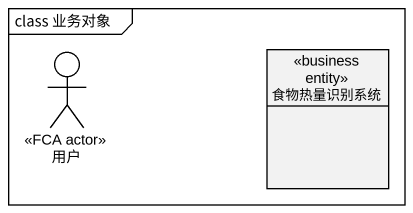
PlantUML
@startuml
mainframe class 业务对象
allowmixing
hide circle
hide empty members
actor 用户 <<FCA actor>>
class 食物热量识别系统 <<business entity>>
@enduml
